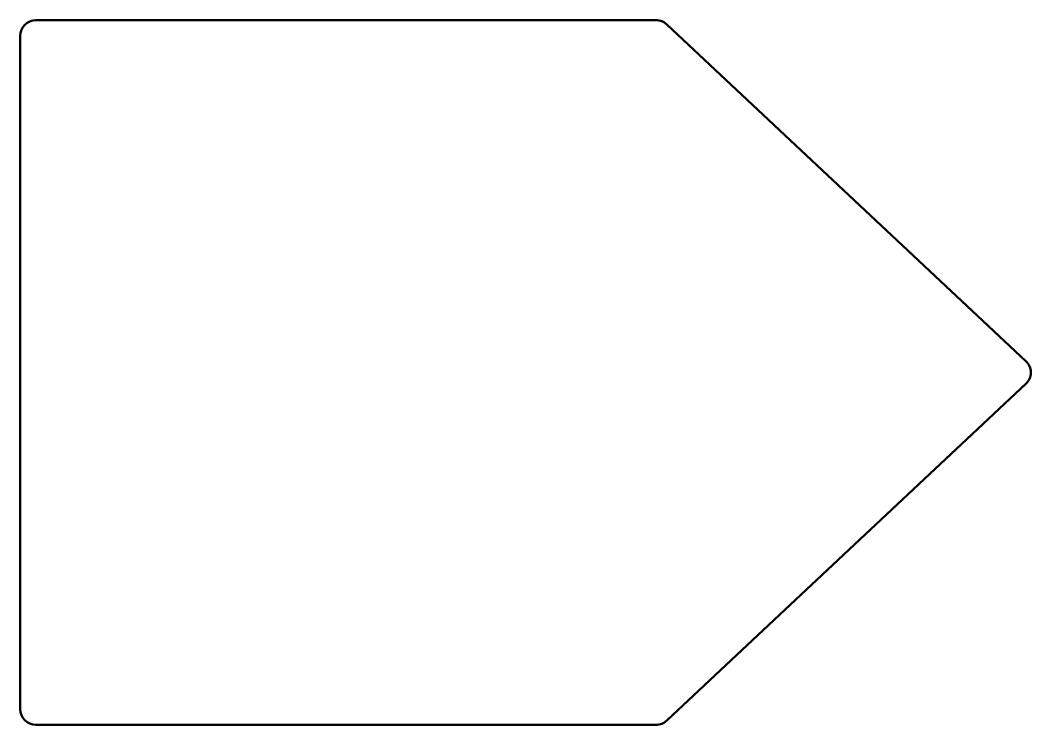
# Model space of a CAD drawing. Header units: millimetres. Extents: x 0.2 to 64.7, y 0.2 to 45.2.
import ezdxf

# ---------------------------------------------------------------- set-up
doc = ezdxf.new("R2010")
doc.units = ezdxf.units.MM
doc.layers.add('IV_OUTER_PROFILE', color=7, linetype='Continuous', lineweight=50)

msp = doc.modelspace()

# ---------------------------------------------------------------- linework, layer by layer
at = {"layer": 'IV_OUTER_PROFILE'}
for p, q in [((40.812, 45.207), (1.207, 45.207)), ((64.429, 23.437), (41.496, 44.937)), ((0.207, 44.207), (0.207, 1.207)), ((41.496, 0.478), (64.429, 21.978)), ((1.207, 0.207), (40.812, 0.207))]:
    msp.add_line(p, q, dxfattribs=at)
for centre, start, end in [((1.207, 44.207), 90, 180), ((40.812, 44.207), 46.84761, 90), ((63.745, 22.707), 313.15239, 46.84761), ((1.207, 1.207), 180, 270), ((40.812, 1.207), 270, 313.15239)]:
    msp.add_arc(centre, 1, start, end, dxfattribs=at)

doc.saveas('drawing.dxf')
